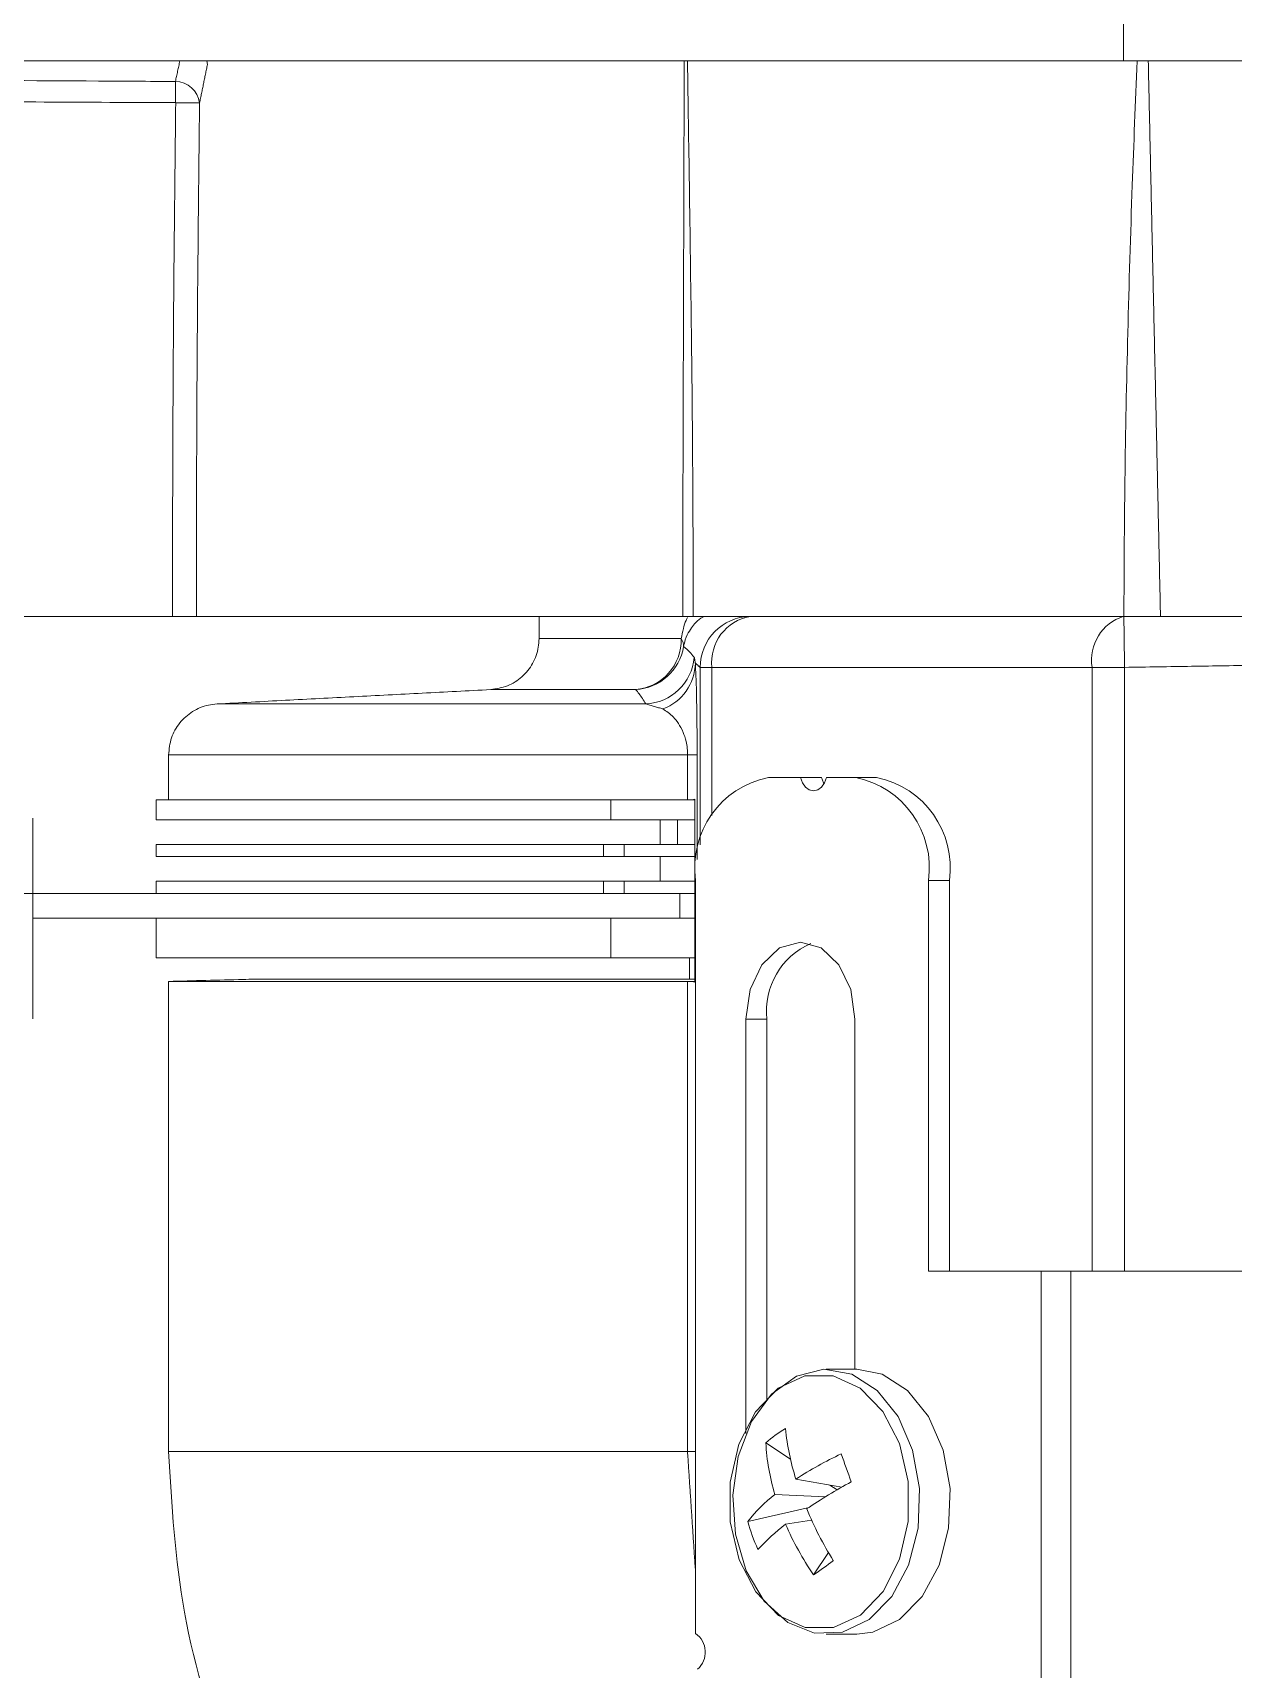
# Model space of a CAD drawing. Extents: x 2 to 136, y 1 to 99.
# Drawn here: x 53.671 to 55.13, y 88.084 to 90.072 of the extents above; entities that cross this region are included whole.
import ezdxf

# ---------------------------------------------------------------- set-up
doc = ezdxf.new("R2010")
doc.units = 0
doc.header["$MEASUREMENT"] = 0
doc.linetypes.add('SLD-Solid', pattern=[0])
doc.layers.add('OBJECT', color=7, linetype='CONTINUOUS')

msp = doc.modelspace()

# ---------------------------------------------------------------- linework, layer by layer
at = {"layer": 'OBJECT', "linetype": 'SLD-Solid', "lineweight": 15}
for p, q in [((54.9964, 90.0382), (54.9964, 91.2882)), ((54.9964, 90.0382), (53.3084, 90.0382)), ((53.8836, 90.0338), (53.8827, 90.0382)), ((56.5754, 90.0382), (54.9964, 90.0382)), ((54.4611, 89.4353), (54.461, 89.3632)), ((53.8411, 89.3632), (53.5256, 89.3632)), ((53.8701, 89.3632), (53.8411, 89.3632)), ((53.8701, 89.3632), (54.4692, 89.3632)), ((54.2864, 89.3362), (54.2864, 89.3632)), ((54.4738, 89.3632), (54.9969, 89.3632)), ((54.2864, 89.3362), (54.4591, 89.3362)), ((54.4821, 89.3012), (54.4964, 89.3012)), ((54.4821, 89.0857), (54.4821, 89.3012)), ((54.4964, 89.3012), (54.4964, 89.1212)), ((54.9583, 89.3012), (54.4964, 89.3012)), ((54.9978, 89.3012), (54.9583, 89.3012)), ((54.9583, 88.5673), (54.9583, 89.3012)), ((54.9978, 89.3012), (54.9978, 88.5673)), ((53.8952, 89.2568), (54.416, 89.2568)), ((54.4038, 89.2742), (54.2277, 89.2742)), ((53.8364, 89.1401), (53.8364, 89.1949)), ((54.4668, 89.1949), (53.8364, 89.1949)), ((54.4785, 89.1949), (54.4668, 89.1949)), ((54.4668, 89.1401), (54.4668, 89.1949)), ((54.4785, 89.1949), (54.4785, 89.0676)), ((54.6039, 89.1673), (54.565, 89.1673)), ((54.6294, 89.1673), (54.6039, 89.1673)), ((54.6711, 89.1673), (54.6357, 89.1673)), ((54.6711, 89.1673), (54.6965, 89.1673)), ((53.8214, 89.1401), (53.8214, 89.1161)), ((53.8214, 89.1401), (54.3736, 89.1401)), ((54.3736, 89.1401), (54.3736, 89.1161)), ((54.3915, 89.1401), (54.3736, 89.1401)), ((54.4668, 89.1401), (54.3915, 89.1401)), ((54.4668, 89.1401), (54.4756, 89.1401)), ((54.4756, 89.141), (54.4756, 88.9186)), ((53.6714, 89.0263), (53.6714, 89.118)), ((53.8214, 89.1161), (54.3736, 89.1161)), ((54.4756, 89.1161), (54.3736, 89.1161)), ((54.4336, 89.1161), (54.4336, 89.0861)), ((54.4545, 89.0861), (54.4545, 89.1161)), ((53.8214, 89.0861), (53.8214, 89.0712)), ((54.3647, 89.0861), (53.8214, 89.0861)), ((54.3647, 89.0861), (54.3898, 89.0861)), ((54.3647, 89.0712), (54.3647, 89.0861)), ((54.3898, 89.0861), (54.4756, 89.0861)), ((54.3898, 89.0861), (54.3898, 89.0712)), ((54.3647, 89.0712), (53.8214, 89.0712)), ((54.3898, 89.0712), (54.3647, 89.0712)), ((54.3898, 89.0712), (54.4756, 89.0712)), ((54.4336, 89.0712), (54.4336, 89.0412)), ((53.8214, 89.0412), (53.8214, 89.0263)), ((54.3647, 89.0412), (53.8214, 89.0412)), ((54.3647, 89.0412), (54.3898, 89.0412)), ((54.3647, 89.0263), (54.3647, 89.0412)), ((54.3898, 89.0412), (54.4756, 89.0412)), ((54.3898, 89.0412), (54.3898, 89.0263)), ((54.4766, 88.1273), (54.4766, 89.0423)), ((54.7595, 88.5673), (54.7595, 89.0423)), ((54.7849, 89.0423), (54.7595, 89.0423)), ((54.7849, 88.5673), (54.7849, 89.0423)), ((53.6299, 89.0263), (53.6714, 89.0263)), ((53.6714, 88.874), (53.6714, 89.0263)), ((53.8529, 89.0263), (53.6714, 89.0263)), ((54.3647, 89.0263), (53.8529, 89.0263)), ((54.3898, 89.0263), (54.3647, 89.0263)), ((54.3898, 89.0263), (54.4756, 89.0263)), ((54.4574, 88.9963), (54.4574, 89.0263)), ((53.8529, 88.9963), (53.6714, 88.9963)), ((53.8214, 88.9963), (53.8214, 88.9483)), ((54.3736, 88.9963), (53.8529, 88.9963)), ((54.3736, 88.9483), (54.3736, 88.9963)), ((54.3736, 88.9963), (54.4756, 88.9963)), ((54.3736, 88.9483), (53.8214, 88.9483)), ((54.3736, 88.9483), (54.4756, 88.9483)), ((54.4692, 88.9223), (54.4692, 88.9483)), ((54.4668, 88.9196), (53.8364, 88.9196)), ((53.8364, 88.3483), (53.8364, 88.9196)), ((53.9403, 88.9223), (54.2453, 88.9223)), ((54.2463, 88.9223), (54.2453, 88.9223)), ((54.4756, 88.9223), (54.2463, 88.9223)), ((54.4668, 88.9196), (54.4756, 88.9196)), ((54.4668, 88.3483), (54.4668, 88.9196)), ((54.5378, 88.8738), (54.5378, 88.3702)), ((54.5633, 88.8738), (54.5378, 88.8738)), ((54.5633, 88.8738), (54.5633, 88.4119)), ((54.67, 88.4483), (54.67, 88.8738)), ((54.8965, 88.5673), (54.7595, 88.5673)), ((54.8965, 88.5673), (54.9326, 88.5673)), ((54.8965, 87.9873), (54.8965, 88.5673)), ((54.9326, 88.5673), (55.2299, 88.5673)), ((54.9326, 87.9873), (54.9326, 88.5673)), ((54.6724, 88.4483), (54.6354, 88.4483)), ((54.4668, 88.3483), (53.8364, 88.3483)), ((54.4766, 88.3483), (54.4668, 88.3483)), ((54.5619, 88.3588), (54.592, 88.3389)), ((54.5985, 88.3147), (54.6542, 88.305)), ((54.6395, 88.3075), (54.6484, 88.3016)), ((54.6344, 88.2932), (54.5728, 88.2962)), ((54.5401, 88.2632), (54.6145, 88.2804)), ((54.586, 88.2599), (54.6175, 88.265)), ((54.6199, 88.1985), (54.638, 88.2256)), ((54.6354, 88.1263), (54.6724, 88.1263))]:
    msp.add_line(p, q, dxfattribs=at)
at = {"layer": 'OBJECT', "linetype": 'SLD-Solid', "lineweight": 15, "flags": 128}
for points in [[(54.6039, 89.1673), (54.6063, 89.1608), (54.61, 89.1556), (54.6147, 89.1522), (54.6198, 89.1511), (54.625, 89.1522), (54.6296, 89.1556), (54.6333, 89.1608), (54.6357, 89.1673)], [(54.6294, 89.1673), (54.6318, 89.1608), (54.6326, 89.1594)], [(54.67, 88.8738), (54.665, 88.9096), (54.6507, 88.9399), (54.6292, 88.9602), (54.6039, 88.9673), (54.5786, 88.9602), (54.5572, 88.9399), (54.5428, 88.9096), (54.5378, 88.8738)], [(54.6873, 88.144), (54.7149, 88.172), (54.7354, 88.2103), (54.747, 88.2553), (54.7487, 88.3033), (54.7403, 88.3498), (54.7226, 88.3907), (54.6972, 88.4225), (54.6663, 88.4423), (54.6326, 88.4483), (54.5992, 88.44), (54.569, 88.4181), (54.5447, 88.3846), (54.5284, 88.3424), (54.5217, 88.2954), (54.5251, 88.2477), (54.5382, 88.2034), (54.56, 88.1666), (54.5885, 88.1406), (54.6212, 88.1276), (54.6551, 88.1287), (54.6873, 88.144)], [(54.7243, 88.144), (54.7519, 88.172), (54.7724, 88.2103), (54.784, 88.2553), (54.7857, 88.3033), (54.7773, 88.3498), (54.7596, 88.3907), (54.7342, 88.4225), (54.7033, 88.4423), (54.6724, 88.4483)], [(54.6768, 88.1495), (54.7044, 88.178), (54.7245, 88.2173), (54.735, 88.2634), (54.735, 88.3119), (54.7243, 88.3579), (54.7041, 88.397), (54.6764, 88.4254), (54.6437, 88.4403), (54.6095, 88.4402), (54.5769, 88.4251), (54.5493, 88.3966), (54.5292, 88.3573), (54.5187, 88.3112), (54.5187, 88.2628), (54.5294, 88.2167), (54.5496, 88.1776), (54.5773, 88.1492), (54.6099, 88.1343), (54.6442, 88.1344), (54.6768, 88.1495)], [(54.6724, 88.1263), (54.6921, 88.1287), (54.7243, 88.144)]]:
    msp.add_lwpolyline(points, dxfattribs=at)
at = {"layer": 'OBJECT', "linetype": 'SLD-Solid', "lineweight": 15}
for centre, radius, start, end in [((53.8441, 89.9831), 0.0302, 7.6258, 88.7924), ((53.1623, 89.9934), 0.6826, 359.4998, 1.6642), ((53.4909, 61.0618), 28.9278, 89.24123, 89.29867), ((54.5441, 89.3012), 0.062, 91.1731, 179.9815), ((54.5529, 89.3073), 0.0568, 100.1324, 186.1768), ((55.0131, 89.3101), 0.0556, 107.1156, 189.1916), ((104.3067, 90.1392), 49.316, 180.9016, 180.97362), ((54.3987, 89.3345), 0.0605, 274.9205, 1.5735), ((54.4477, 89.3275), 0.0143, 355.8769, 37.3541), ((54.4008, 89.3362), 0.062, 272.8402, 350.9566), ((54.4132, 89.3188), 0.062, 272.5495, 354.8621), ((54.4159, 89.3073), 0.0604, 290.2163, 359.1613), ((54.5871, 89.0579), 0.1116, 101.4218, 188.0492), ((54.649, 89.0579), 0.1116, 351.9505, 78.5782), ((54.6744, 89.0579), 0.1116, 351.9506, 78.5782), ((54.6514, 88.8839), 0.0887, 113.0744, 186.5384), ((54.6721, 88.2318), 0.1682, 120.8704, 130.9569), ((54.899, 88.4085), 0.3149, 185.9017, 197.3375), ((54.8309, 88.3736), 0.2694, 183.1354, 196.6987), ((54.8526, 87.9227), 0.4672, 115.2283, 122.9517), ((58.8339, 89.84), 4.4396, 199.6739, 200.1388), ((55.0057, 87.6923), 0.7064, 118.7737, 123.9163), ((54.6891, 88.1478), 0.1885, 128.085, 142.2527), ((54.758, 88.323), 0.226, 195.3363, 204.4772), ((55.0235, 88.4512), 0.4467, 202.7477, 211.8018), ((54.7436, 88.0528), 0.2602, 127.2767, 137.3012), ((54.9182, 88.4036), 0.362, 203.381, 214.5145), ((54.2765, 88.6979), 0.6062, 304.5161, 307.3112), ((54.4607, 88.1045), 0.0277, 311.1416, 55.0391)]:
    msp.add_arc(centre, radius, start, end, dxfattribs=at)
for centre, major_axis, ratio, start_param, end_param in [((62.2535, 90.6632), (35.624, 0), 0.01952, 4.464869, 4.474105), ((54.4165, 89.1582), (0.062, -0.0151), 0.162756, 5.700224, 6.014583), ((54.4165, 88.9014), (0.062, 0.0151), 0.162711, 0.268626, 0.582985)]:
    msp.add_ellipse(centre, major_axis=major_axis, ratio=ratio, start_param=start_param, end_param=end_param, dxfattribs=at)
for points in [[(53.8447, 90.0132), (53.8501, 90.0382)], [(53.8836, 90.0338), (53.874, 89.9871)], [(54.461, 89.4356), (54.4628, 90.0382)], [(55.0265, 90.0382), (55.0414, 89.3632)], [(54.475, 89.3132), (54.4763, 89.3064)], [(54.4821, 89.3012), (54.4763, 89.3064)], [(55.3234, 89.3064), (54.9978, 89.3012)], [(53.8952, 89.2568), (54.2277, 89.2742)], [(54.4368, 89.2507), (54.416, 89.2568)], [(54.4756, 89.1401), (54.4668, 89.1401)], [(54.4668, 88.9196), (54.4756, 88.9196)], [(54.4766, 88.2002), (54.4668, 88.3483)]]:
    msp.add_open_spline(points, degree=1, dxfattribs=at)
for points, knots in [([(54.4667, 90.0382), (54.4675, 89.9878), (54.4692, 89.8777), (54.4716, 89.7076), (54.4734, 89.533), (54.4736, 89.4181), (54.4738, 89.3632)], [0, 0, 0, 0, 0.223952, 0.489724, 0.755991, 1, 1, 1, 1]), ([(54.9969, 89.3632), (54.9972, 89.4181), (54.9977, 89.533), (55.0014, 89.7076), (55.0065, 89.8777), (55.0109, 89.9878), (55.013, 90.0382)], [0, 0, 0, 0, 0.243996, 0.510267, 0.776015, 1, 1, 1, 1]), ([(53.5258, 90.0149), (53.536, 90.0149), (53.6261, 90.0144), (53.7324, 90.0138), (53.8285, 90.0133), (53.8447, 90.0132)], [0, 0, 0, 0, 0.095661, 0.848073, 1, 1, 1, 1]), ([(53.8411, 89.3632), (53.8412, 89.4701), (53.8416, 89.6782), (53.8439, 89.8863), (53.845, 89.9875)], [0, 0, 0, 0, 0.514, 1, 1, 1, 1]), ([(53.874, 89.9871), (53.8729, 89.886), (53.8706, 89.6781), (53.8702, 89.4701), (53.8701, 89.3632)], [0, 0, 0, 0, 0.486, 1, 1, 1, 1]), ([(54.4591, 89.3362), (54.4608, 89.3444), (54.4628, 89.3547), (54.4662, 89.3608), (54.4669, 89.3619)], [0, 0, 0, 0, 0.812024, 1, 1, 1, 1]), ([(54.4873, 89.3632), (54.4845, 89.3617), (54.478, 89.3581), (54.4705, 89.3482), (54.4647, 89.338), (54.4627, 89.3293), (54.462, 89.3264)], [0, 0, 0, 0, 0.290992, 0.68416, 0.898053, 1, 1, 1, 1]), ([(54.4738, 89.3632), (54.469, 89.3632), (54.4626, 89.3632), (54.4622, 89.3632), (54.4621, 89.3632)], [0, 0, 0, 0, 0.732609, 1, 1, 1, 1]), ([(55.0414, 89.3632), (55.0334, 89.3632), (55.0172, 89.3632), (55.0037, 89.3632), (54.9969, 89.3632)], [0, 0, 0, 0, 0.49976, 1, 1, 1, 1]), ([(55.2091, 89.3632), (55.1778, 89.3632), (55.1219, 89.3632), (55.066, 89.3632), (55.0414, 89.3632)], [0, 0, 0, 0, 0.56, 1, 1, 1, 1]), ([(54.2277, 89.2742), (54.2346, 89.2753), (54.2484, 89.2774), (54.2664, 89.289), (54.2796, 89.3055), (54.2857, 89.3222), (54.2862, 89.3327), (54.2864, 89.3362)], [0, 0, 0, 0, 0.222101, 0.444199, 0.666298, 0.888389, 1, 1, 1, 1]), ([(54.462, 89.3264), (54.4627, 89.3259), (54.4662, 89.3231), (54.4705, 89.3187), (54.4741, 89.3143), (54.475, 89.3132)], [0, 0, 0, 0, 0.160413, 0.802068, 1, 1, 1, 1]), ([(54.4763, 89.3064), (54.4768, 89.2967), (54.4775, 89.2833), (54.4781, 89.2475), (54.4784, 89.2213), (54.4785, 89.2025), (54.4785, 89.1949)], [0, 0, 0, 0, 0.50075, 0.686143, 0.873076, 1, 1, 1, 1]), ([(53.8364, 89.1949), (53.8371, 89.2019), (53.8385, 89.2158), (53.8492, 89.2344), (53.8649, 89.2484), (53.8813, 89.2554), (53.8917, 89.2564), (53.8952, 89.2568)], [0, 0, 0, 0, 0.222089, 0.444178, 0.666268, 0.888362, 1, 1, 1, 1]), ([(54.416, 89.2568), (54.4147, 89.259), (54.4106, 89.266), (54.4066, 89.2709), (54.4038, 89.2742)], [0, 0, 0, 0, 0.321063, 1, 1, 1, 1]), ([(54.4668, 89.1949), (54.4668, 89.1975), (54.4666, 89.2034), (54.4647, 89.2133), (54.4594, 89.2289), (54.4495, 89.2422), (54.4411, 89.2478), (54.4368, 89.2507)], [0, 0, 0, 0, 0.061062, 0.137018, 0.266872, 0.630195, 1, 1, 1, 1]), ([(53.8364, 88.9196), (53.8667, 88.9204), (53.9013, 88.9213), (53.9359, 88.9222), (53.9403, 88.9223)], [0, 0, 0, 0, 0.87344, 1, 1, 1, 1]), ([(53.8364, 88.3483), (53.8402, 88.2829), (53.8482, 88.1474), (53.9012, 87.9789), (53.9522, 87.8826), (53.9704, 87.8483)], [0, 0, 0, 0, 0.375049, 0.776984, 1, 1, 1, 1])]:
    msp.add_open_spline(points, degree=3, knots=knots, dxfattribs=at)

doc.saveas('drawing.dxf')
